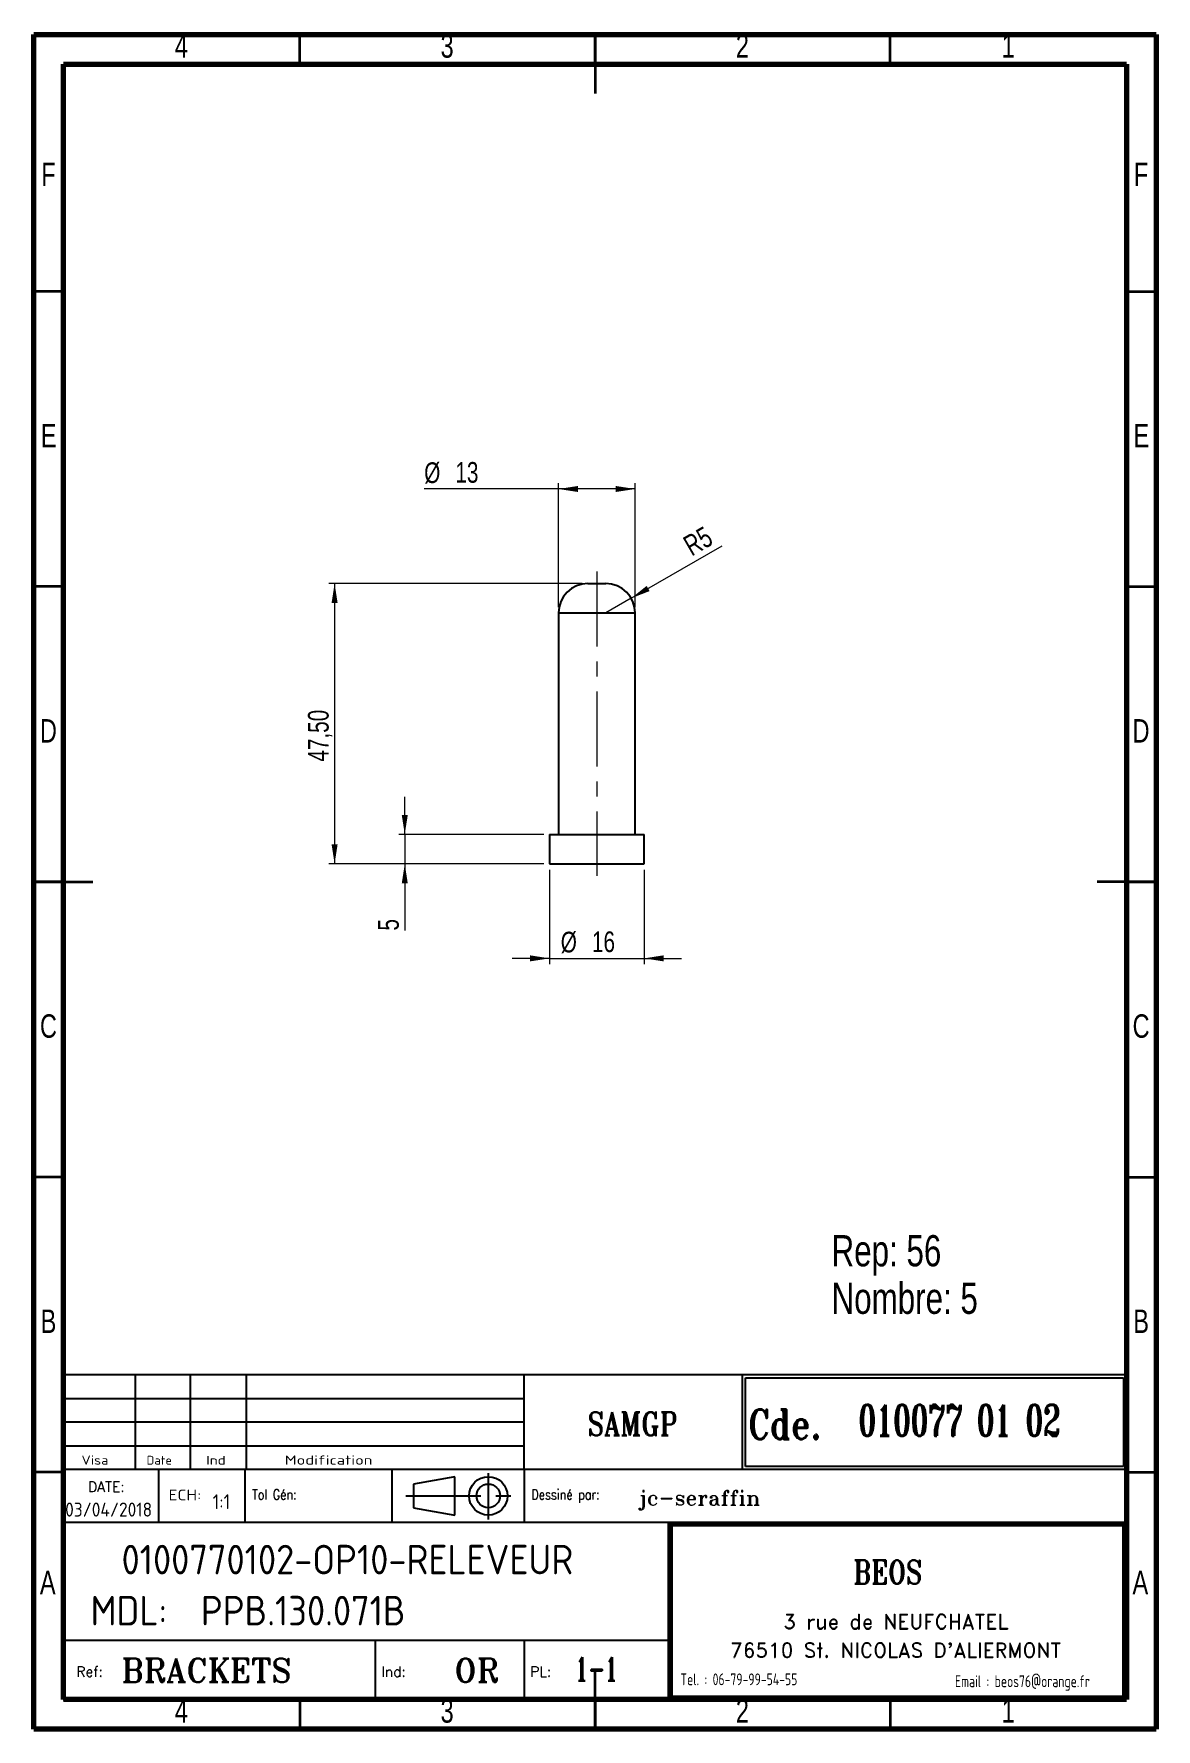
# Model space of a CAD drawing. Header units: millimetres. Extents: x 15 to 205, y 5 to 292.
import ezdxf

# ---------------------------------------------------------------- set-up
doc = ezdxf.new("R2010")
doc.units = ezdxf.units.MM
doc.linetypes.add('CENTERX2', pattern=[20.32, 12.7, -2.54, 2.54, -2.54])
doc.linetypes.add('HIDDEN', pattern=[1.905, 1.27, -0.635])
doc.layers.add('DIMENSIONS', color=176, linetype='Continuous')
doc.styles.add('SLDTEXTSTYLE0', font='TXT', dxfattribs={"width": 0.75})
doc.styles.add('SLDTEXTSTYLE1', font='ISOCP')
doc.styles.add('SLDTEXTSTYLE10', font='ISOCP', dxfattribs={"width": 1.147311})
doc.styles.add('SLDTEXTSTYLE11', font='ISOCP', dxfattribs={"width": 1.385904})
doc.styles.add('SLDTEXTSTYLE12', font='ISOCP', dxfattribs={"width": 1.246461})
doc.styles.add('SLDTEXTSTYLE13', font='ROMAND')
doc.styles.add('SLDTEXTSTYLE2', font='ROMANT', dxfattribs={"width": 0.8})
doc.styles.add('SLDTEXTSTYLE3', font='ISOCP', dxfattribs={"width": 0.8})
doc.styles.add('SLDTEXTSTYLE4', font='ROMANS', dxfattribs={"width": 0.8})
doc.styles.add('SLDTEXTSTYLE5', font='ROMANT')
doc.styles.add('SLDTEXTSTYLE6', font='ROMANS')
doc.styles.add('SLDTEXTSTYLE7', font='ROMANT', dxfattribs={"width": 0.65})
doc.styles.add('SLDTEXTSTYLE8', font='ISOCP', dxfattribs={"width": 1.446157})
doc.styles.add('SLDTEXTSTYLE9', font='ISOCP', dxfattribs={"width": 1.294402})
doc.dimstyles.new('SLDDIMSTYLE0', dxfattribs={"dimtxt": 3.5, "dimasz": 3.302, "dimexe": 0, "dimexo": 0.0625, "dimgap": 0.875, "dimtad": 1, "dimrnd": 1e-09, "dimzin": 12, "dimdsep": 46, "dimtxsty": 'SLDTEXTSTYLE0', "dimsah": 1, "dimcen": 0, "dimadec": 0, "dimazin": 3, "dimtfac": 1, "dimtofl": 0, "dimtmove": 0, "dimatfit": 3, "dimfxl": 1, "dimfrac": 2, "dimtolj": 1, "dimtzin": 12, "dimarcsym": 0})
doc.dimstyles.new('SLDDIMSTYLE1', dxfattribs={"dimtxt": 3.5, "dimasz": 3.302, "dimexe": 0, "dimexo": 0.0625, "dimgap": 0.875, "dimtad": 1, "dimrnd": 1e-09, "dimzin": 12, "dimdsep": 46, "dimtxsty": 'SLDTEXTSTYLE0', "dimsah": 1, "dimcen": 0.09, "dimadec": 0, "dimazin": 3, "dimtfac": 1, "dimtofl": 0, "dimtmove": 0, "dimatfit": 3, "dimfxl": 1, "dimfrac": 2, "dimtolj": 1, "dimtzin": 12, "dimarcsym": 0})
doc.dimstyles.new('SLDDIMSTYLE2', dxfattribs={"dimtxt": 3.5, "dimasz": 3.302, "dimexe": 0, "dimexo": 0.0625, "dimgap": 0.875, "dimtad": 1, "dimrnd": 1e-09, "dimzin": 12, "dimdsep": 46, "dimtxsty": 'SLDTEXTSTYLE0', "dimsah": 1, "dimcen": 0.09, "dimadec": 0, "dimazin": 3, "dimtfac": 1, "dimtmove": 0, "dimatfit": 0, "dimfxl": 1, "dimfrac": 2, "dimtolj": 1, "dimtzin": 12, "dimarcsym": 0})

# ---------------------------------------------------------------- blocks, each defined once
blk = doc.blocks.new('SW_NOTE_0')
at = {"color": 0, "linetype": 'Continuous', "lineweight": 0, "char_height": 5.292, "attachment_point": 1, "style": 'SLDTEXTSTYLE0'}
for s, insert in [('Rep: 56', (0, 6.82)), ('Nombre: 5', (0, -1.23))]:
    blk.add_mtext(s, dxfattribs=dict(at, insert=insert))
blk = doc.blocks.new('_D')
at = {"color": 7, "linetype": 'Continuous', "lineweight": 18}
for q in [(131.55, 205.44), (111.81, 194.04)]:
    blk.add_line((116.14, 196.54), q, dxfattribs=at)
blk.add_solid([(116.14, 196.54), (119.25, 197.75), (118.74, 198.63)], dxfattribs=at)
at = {"color": 7, "linetype": 'Continuous', "lineweight": 18, "insert": (124.61, 206.61), "char_height": 3.5, "attachment_point": 1, "rotation": 30, "style": 'SLDTEXTSTYLE0'}
blk.add_mtext('R5', dxfattribs=at)
blk = doc.blocks.new('_D_1')
at = {"color": 7, "linetype": 'Continuous', "lineweight": 18}
for p, q in [((103.81, 195.04), (103.81, 216.04)), ((116.81, 195.04), (116.81, 216.04)), ((103.81, 215.04), (81.08, 215.04)), ((116.81, 215.04), (103.81, 215.04))]:
    blk.add_line(p, q, dxfattribs=at)
for points in [[(103.81, 215.04), (107.11, 214.53), (107.11, 215.55)], [(116.81, 215.04), (113.51, 215.55), (113.51, 214.53)]]:
    blk.add_solid(points, dxfattribs=at)
at = {"color": 7, "linetype": 'Continuous', "lineweight": 18, "char_height": 3.5, "attachment_point": 1, "style": 'SLDTEXTSTYLE0'}
for s, insert in [('%%c', (81.08, 219.55)), ('13', (86.36, 219.6))]:
    blk.add_mtext(s, dxfattribs=dict(at, insert=insert))
blk = doc.blocks.new('_D_2')
at = {"color": 7, "linetype": 'Continuous', "lineweight": 18}
for p, q in [((107.81, 199.04), (64.91, 199.04)), ((65.91, 199.04), (65.91, 151.54)), ((101.31, 151.54), (64.91, 151.54))]:
    blk.add_line(p, q, dxfattribs=at)
for points in [[(65.91, 199.04), (65.4, 195.74), (66.42, 195.74)], [(65.91, 151.54), (66.42, 154.84), (65.4, 154.84)]]:
    blk.add_solid(points, dxfattribs=at)
at = {"color": 7, "linetype": 'Continuous', "lineweight": 18, "insert": (61.4, 168.86), "char_height": 3.5, "attachment_point": 1, "rotation": 90, "style": 'SLDTEXTSTYLE0'}
blk.add_mtext('47,50', dxfattribs=at)
blk = doc.blocks.new('_D_3')
at = {"color": 7, "linetype": 'Continuous', "lineweight": 18}
for p, q in [((77.79, 156.54), (77.79, 162.89)), ((101.31, 156.54), (76.79, 156.54)), ((77.79, 156.54), (77.79, 151.54)), ((101.31, 151.54), (76.79, 151.54)), ((77.79, 151.54), (77.79, 140.25))]:
    blk.add_line(p, q, dxfattribs=at)
for points in [[(77.79, 156.54), (78.3, 159.84), (77.28, 159.84)], [(77.79, 151.54), (77.28, 148.24), (78.3, 148.24)]]:
    blk.add_solid(points, dxfattribs=at)
at = {"color": 7, "linetype": 'Continuous', "lineweight": 18, "insert": (73.28, 140.25), "char_height": 3.5, "attachment_point": 1, "rotation": 90, "style": 'SLDTEXTSTYLE0'}
blk.add_mtext('5', dxfattribs=at)
blk = doc.blocks.new('_D_4')
at = {"color": 7, "linetype": 'Continuous', "lineweight": 18}
for p, q in [((102.31, 150.54), (102.31, 134.54)), ((118.31, 150.54), (118.31, 134.54)), ((102.31, 135.54), (95.96, 135.54)), ((102.31, 135.54), (118.31, 135.54)), ((118.31, 135.54), (124.66, 135.54))]:
    blk.add_line(p, q, dxfattribs=at)
for points in [[(102.31, 135.54), (99.01, 136.05), (99.01, 135.03)], [(118.31, 135.54), (121.61, 135.03), (121.61, 136.05)]]:
    blk.add_solid(points, dxfattribs=at)
at = {"color": 7, "linetype": 'Continuous', "lineweight": 18, "char_height": 3.5, "attachment_point": 1, "style": 'SLDTEXTSTYLE0'}
for s, insert in [('%%c', (104.2, 140.05)), ('16', (109.48, 140.1))]:
    blk.add_mtext(s, dxfattribs=dict(at, insert=insert))

msp = doc.modelspace()

# ---------------------------------------------------------------- linework, layer by layer
at = {"color": 7, "linetype": 'Continuous', "lineweight": 70}
for p, q in [((15, 5), (15, 292)), ((15, 292), (205, 292)), ((205, 292), (205, 5)), ((20, 10), (20, 287)), ((20, 287), (200, 287)), ((200, 287), (200, 10)), ((200, 10), (20, 10)), ((205, 5), (15, 5))]:
    msp.add_line(p, q, dxfattribs=at)
at = {"color": 7, "linetype": 'Continuous', "lineweight": 35}
for p, q in [((60, 287), (60, 292)), ((110, 292.001), (110, 281.999)), ((110, 287), (110, 292)), ((160, 287), (160, 292)), ((20, 248.5), (15, 248.5)), ((200, 248.5), (205, 248.5)), ((20, 198.5), (15, 198.5)), ((200, 198.5), (205, 198.5)), ((14.999, 148.5), (25.001, 148.5)), ((20, 148.5), (15, 148.5)), ((205.001, 148.5), (194.999, 148.5)), ((200, 148.5), (205, 148.5)), ((20, 98.5), (15, 98.5)), ((200, 98.5), (205, 98.5)), ((20, 48.5), (15, 48.5)), ((200, 48.5), (205, 48.5)), ((110, 4.999), (110, 15.001)), ((60, 10), (60, 5)), ((110, 10), (110, 5)), ((160, 10), (160, 5))]:
    msp.add_line(p, q, dxfattribs=at)
at = {"color": 7, "linetype": 'CENTERX2', "lineweight": 18}
msp.add_line((110.308, 201.038), (110.308, 149.538), dxfattribs=at)
at = {"color": 7, "linetype": 'Continuous', "lineweight": 25}
for p, q in [((108.808, 199.038), (111.808, 199.038)), ((103.808, 194.038), (103.808, 156.538)), ((116.808, 156.538), (116.808, 194.038)), ((102.308, 156.538), (102.308, 151.538)), ((102.308, 156.538), (118.308, 156.538)), ((118.308, 151.538), (118.308, 156.538)), ((102.308, 151.538), (118.308, 151.538))]:
    msp.add_line(p, q, dxfattribs=at)
at = {"color": 8, "linetype": 'Continuous', "lineweight": 25}
msp.add_line((103.808, 194.038), (116.808, 194.038), dxfattribs=at)
at = {"color": 7, "linetype": 'HIDDEN', "lineweight": 18}
msp.add_line((116.808, 194.038), (103.808, 194.038), dxfattribs=at)
at = {"color": 7, "linetype": 'Continuous', "lineweight": 50}
msp.add_line((20, 65.25), (20, 10), dxfattribs=at)
at = {"color": 7, "linetype": 'Continuous', "lineweight": 25}
for centre, start, end in [((108.808, 194.038), 90, 180), ((111.808, 194.038), 0, 90)]:
    msp.add_arc(centre, 5, start, end, dxfattribs=at)
at = {"layer": 'DIMENSIONS', "color": 3}
for p, q in [((98, 65), (19.925, 65)), ((32.192, 49), (32.192, 65)), ((41.498, 49), (41.498, 65)), ((50.966, 49), (50.966, 65)), ((20, 61), (98, 61)), ((98, 57), (20, 57)), ((20, 53), (98, 53))]:
    msp.add_line(p, q, dxfattribs=at)
at = {"layer": 'DIMENSIONS', "color": 6}
for p, q in [((19.925, 65), (19.925, 10)), ((200, 10), (200, 65)), ((200, 40), (122.384, 40)), ((122.384, 40), (122.384, 10)), ((199.8, 39.8), (122.584, 39.8)), ((122.584, 39.8), (122.584, 10.2)), ((199.6, 39.6), (122.784, 39.6)), ((122.784, 39.6), (122.784, 10.4)), ((199.4, 39.4), (122.984, 39.4)), ((122.984, 39.4), (122.984, 10.6)), ((199.4, 10.6), (199.4, 39.4)), ((199.6, 10.4), (199.6, 39.6)), ((199.8, 10.2), (199.8, 39.8)), ((19.925, 10), (200, 10)), ((122.584, 10.2), (199.8, 10.2)), ((122.784, 10.4), (199.6, 10.4)), ((122.984, 10.6), (199.4, 10.6))]:
    msp.add_line(p, q, dxfattribs=at)
at = {"layer": 'DIMENSIONS', "color": 1}
for p, q in [((200, 65), (98, 65)), ((98, 49), (98, 65)), ((135, 49), (135, 65)), ((135.5, 49.5), (135.5, 64.5)), ((135.5, 64.5), (199.5, 64.5)), ((199.5, 64.5), (199.5, 49.5)), ((20, 49), (200, 49)), ((36.11, 49), (36.11, 40)), ((50.731, 49), (50.731, 40)), ((75.62, 49), (75.62, 40)), ((98, 49), (98, 40)), ((199.5, 49.5), (135.5, 49.5)), ((122.384, 40), (20, 40)), ((122.384, 20), (20, 20)), ((72.792, 20), (72.792, 10)), ((98, 20), (98, 10))]:
    msp.add_line(p, q, dxfattribs=at)
at = {"layer": 'DIMENSIONS'}
for p, q in [((135.5, 49.5), (135.5, 64.5)), ((135.5, 64.5), (199.5, 64.5)), ((199.5, 64.5), (199.5, 49.5)), ((199.5, 49.5), (135.5, 49.5))]:
    msp.add_line(p, q, dxfattribs=at)
at = {"layer": 'DIMENSIONS', "color": 7}
for p, q in [((86.244, 47.75), (79.244, 46.5)), ((79.244, 46.5), (79.244, 42.5)), ((86.244, 41.25), (86.244, 47.75)), ((79.244, 42.5), (86.244, 41.25))]:
    msp.add_line(p, q, dxfattribs=at)
at = {"layer": 'DIMENSIONS', "color": 3, "linetype": 'CENTERX2'}
for p, q in [((91.934, 48.348), (91.934, 40.513)), ((77.946, 44.5), (96.201, 44.5))]:
    msp.add_line(p, q, dxfattribs=at)
at = {"layer": 'DIMENSIONS', "color": 7}
for radius in [3.25, 2]:
    msp.add_circle((91.934, 44.5), radius, dxfattribs=at)

# ---------------------------------------------------------------- block references
at = {"color": 7, "linetype": 'Continuous', "lineweight": 0}
msp.add_blockref('SW_NOTE_0', (150.049, 81.849), dxfattribs=at)

# ---------------------------------------------------------------- texts
at = {"color": 7, "linetype": 'Continuous', "lineweight": 0, "char_height": 3.969, "attachment_point": 2, "style": 'SLDTEXTSTYLE0'}
for s, insert in [('4', (39.96, 292.06)), ('3', (84.96, 292.06)), ('2', (134.96, 292.06)), ('1', (179.96, 292.06)), ('F', (17.458, 270.31)), ('F', (202.458, 270.31)), ('E', (17.508, 226.06)), ('E', (202.508, 226.06)), ('D', (17.453, 176.06)), ('D', (202.453, 176.06)), ('C', (17.459, 126.06)), ('C', (202.459, 126.06)), ('B', (17.471, 76.06)), ('B', (202.471, 76.06)), ('A', (17.34, 31.81)), ('A', (202.34, 31.81)), ('4', (39.96, 10.06)), ('3', (84.96, 10.06)), ('2', (134.96, 10.06)), ('1', (179.96, 10.06))]:
    msp.add_mtext(s, dxfattribs=dict(at, insert=insert))
at = {"layer": 'DIMENSIONS'}
for s, insert, char_height, attachment_point, style in [('SAMGP', (116.4, 58.701), 4, 2, 'SLDTEXTSTYLE2'), ('Cde.', (136, 59.126), 5, 1, 'SLDTEXTSTYLE2'), ('010077 01 02', (154.625, 59.94), 5.29167, 1, 'SLDTEXTSTYLE7'), ('Visa', (23.041, 51.348), 1.5671, 1, 'SLDTEXTSTYLE12'), ('Date', (34.067, 51.283), 1.4924, 1, 'SLDTEXTSTYLE10'), ('Ind', (44.171, 51.283), 1.4924, 1, 'SLDTEXTSTYLE11'), ('Modification', (57.489, 51.348), 1.56705, 1, 'SLDTEXTSTYLE8'), ('DATE:', (24.156, 46.915), 1.7277, 1, 'SLDTEXTSTYLE6'), ('03/04/2018', (20.286, 43.368), 2.3813, 1, 'SLDTEXTSTYLE1'), ('ECH:', (37.788, 45.56), 1.8141, 1, 'SLDTEXTSTYLE9'), ('1:1', (45.263, 44.764), 2.5, 1, 'SLDTEXTSTYLE1'), ('Tol Gén:', (51.952, 45.598), 1.7277, 1, 'SLDTEXTSTYLE4'), ('Dessiné par:', (99.221, 45.598), 1.72768, 1, 'SLDTEXTSTYLE4'), ('jc-seraffin', (117.355, 45.42), 2.5, 1, 'SLDTEXTSTYLE5'), ('0100770102-OP10-RELEVEUR', (29.839, 36.209), 5, 1, 'SLDTEXTSTYLE1'), ('BEOS', (159.571, 33.595), 4, 2, 'SLDTEXTSTYLE2'), ('MDL:  PPB.130.071B', (24.603, 27.564), 5, 1, 'SLDTEXTSTYLE1'), ('3 rue de NEUFCHATEL', (160.909, 24.448), 2.5, 2, 'SLDTEXTSTYLE13'), ("76510 St. NICOLAS D'ALIERMONT", (160.903, 19.623), 2.5, 2, 'SLDTEXTSTYLE13'), ('Ref:', (22.168, 15.598), 1.7277, 1, 'SLDTEXTSTYLE6'), ('BRACKETS', (29.839, 16.951), 4, 1, 'SLDTEXTSTYLE5'), ('Ind:', (73.826, 15.598), 1.7277, 1, 'SLDTEXTSTYLE6'), ('OR', (86.194, 16.951), 4, 1, 'SLDTEXTSTYLE5'), ('PL:', (99.034, 15.598), 1.7277, 1, 'SLDTEXTSTYLE6'), ('1-1', (106.651, 17.173), 4, 1, 'SLDTEXTSTYLE7'), ('Tel. : 06-79-99-54-55', (134.36, 14.429), 2, 2, 'SLDTEXTSTYLE3'), ('Email : beos76@orange.fr', (182.372, 14.097), 2, 2, 'SLDTEXTSTYLE3')]:
    msp.add_mtext(s, dxfattribs=dict(at, insert=insert, char_height=char_height, attachment_point=attachment_point, style=style))

# ---------------------------------------------------------------- dimensions: what is measured, and where the dimension line sits
at = {"color": 7, "linetype": 'Continuous', "lineweight": 18}
for base, p1, p2, dimstyle, picture, middle in [((103.808, 215.038), (116.808, 194.038), (103.808, 194.038), 'SLDDIMSTYLE1', '_D_1', (86.308, 215.038)), ((118.308, 135.538), (102.308, 151.538), (118.308, 151.538), 'SLDDIMSTYLE2', '_D_4', (109.425, 135.538))]:
    dim = msp.add_linear_dim(base=base, p1=p1, p2=p2, text='%%c<>', dimstyle=dimstyle, dxfattribs=at)
    dim.commit()
    dim.dimension.update_dxf_attribs({"geometry": picture, "text_midpoint": middle, "dimtype": 160})
dim = msp.add_radius_dim(center=(111.808, 194.038), mpoint=(116.138, 196.538), dimstyle='SLDDIMSTYLE0', dxfattribs=at)
dim.commit()
dim.dimension.update_dxf_attribs({"geometry": '_D', "text_midpoint": (129.367, 204.176), "dimtype": 164})
for base, p1, dimstyle, picture, middle in [((65.91, 151.538), (108.808, 199.038), 'SLDDIMSTYLE1', '_D_2', (65.91, 174.682)), ((77.791, 151.538), (102.308, 156.538), 'SLDDIMSTYLE2', '_D_3', (77.791, 141.538))]:
    dim = msp.add_linear_dim(base=base, p1=p1, p2=(102.308, 151.538), angle=90, dimstyle=dimstyle, dxfattribs=at)
    dim.commit()
    dim.dimension.update_dxf_attribs({"geometry": picture, "text_midpoint": middle, "dimtype": 160})

doc.saveas('drawing.dxf')
